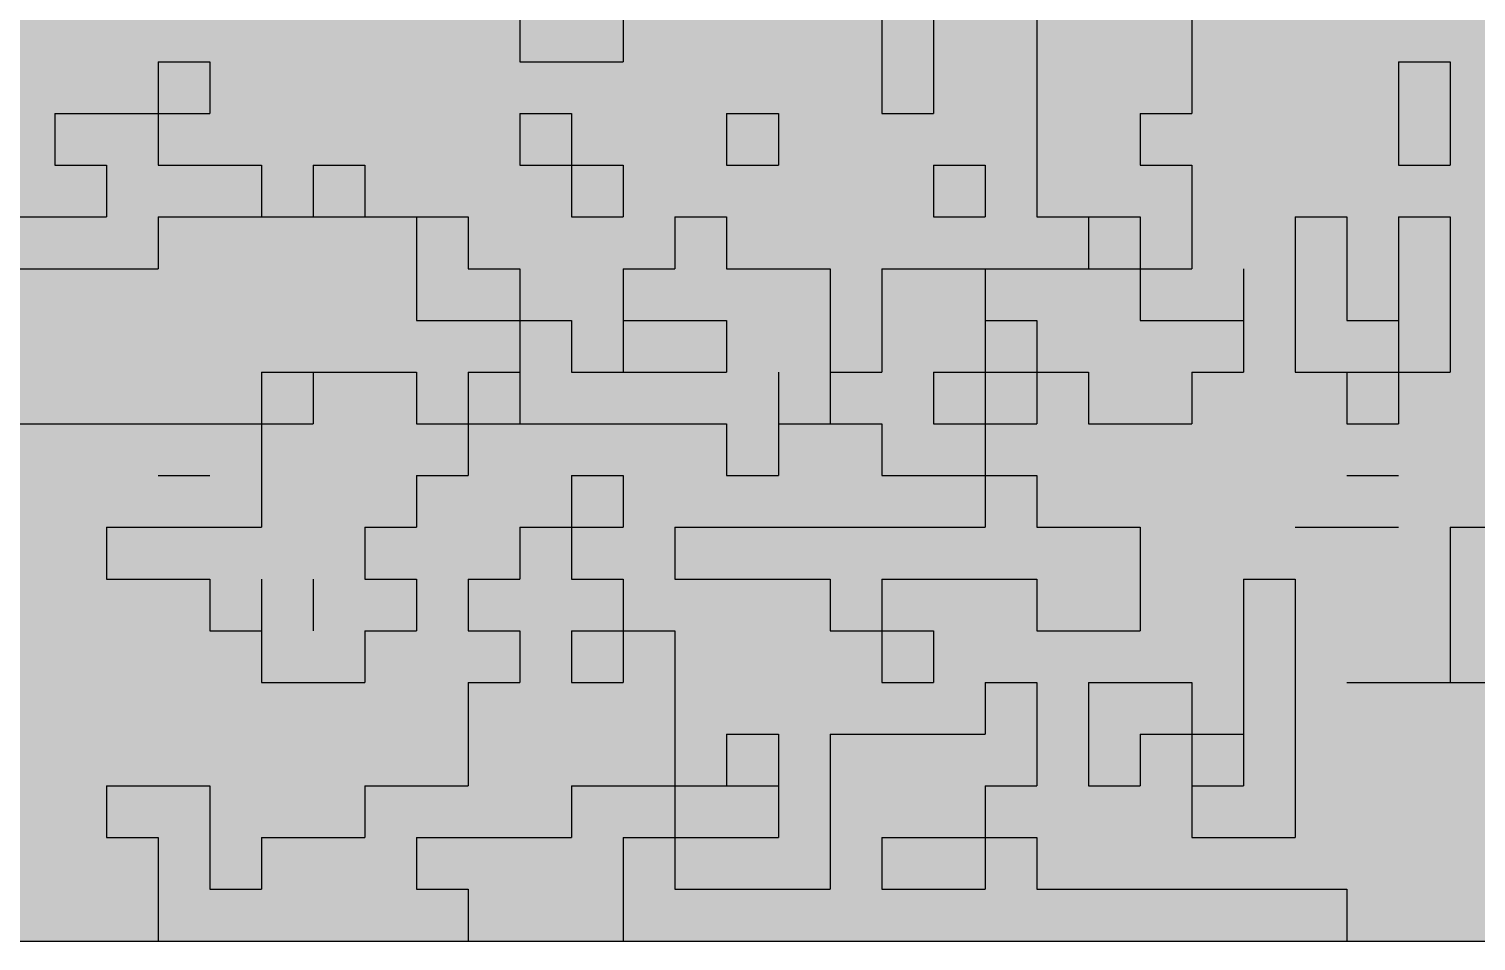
# Model space of a CAD drawing. Extents: x 0 to 100, y 0 to 130.
# Drawn here: x 41.15 to 70.31, y 0 to 18.38 of the extents above; entities that cross this region are included whole.
import ezdxf

# ---------------------------------------------------------------- set-up
doc = ezdxf.new("R2010")
doc.units = 0

msp = doc.modelspace()

# ---------------------------------------------------------------- linework, layer by layer
at = {"layer": '', "color": 0}
for p, q in [((64.583333, 19.802544), (64.583333, 16.675827)), ((51.041667, 18.760305), (51.041667, 17.718066)), ((53.125, 18.760305), (53.125, 17.718066)), ((58.333333, 18.760305), (58.333333, 16.675827)), ((59.375, 18.760305), (59.375, 16.675827)), ((61.458333, 18.760305), (61.458333, 14.591349)), ((43.75, 17.718066), (44.791667, 17.718066)), ((43.75, 17.718066), (43.75, 15.633588)), ((44.791667, 17.718066), (44.791667, 16.675827)), ((51.041667, 17.718066), (53.125, 17.718066)), ((68.75, 17.718066), (69.791667, 17.718066)), ((68.75, 17.718066), (68.75, 15.633588)), ((69.791667, 17.718066), (69.791667, 15.633588)), ((41.666667, 16.675827), (44.791667, 16.675827)), ((41.666667, 16.675827), (41.666667, 15.633588)), ((51.041667, 16.675827), (52.083333, 16.675827)), ((51.041667, 16.675827), (51.041667, 15.633588)), ((52.083333, 16.675827), (52.083333, 14.591349)), ((55.208333, 16.675827), (56.25, 16.675827)), ((55.208333, 16.675827), (55.208333, 15.633588)), ((56.25, 16.675827), (56.25, 15.633588)), ((58.333333, 16.675827), (59.375, 16.675827)), ((63.541667, 16.675827), (64.583333, 16.675827)), ((63.541667, 16.675827), (63.541667, 15.633588)), ((41.666667, 15.633588), (42.708333, 15.633588)), ((42.708333, 15.633588), (42.708333, 14.591349)), ((43.75, 15.633588), (45.833333, 15.633588)), ((45.833333, 15.633588), (45.833333, 14.591349)), ((46.875, 15.633588), (47.916667, 15.633588)), ((46.875, 15.633588), (46.875, 14.591349)), ((47.916667, 15.633588), (47.916667, 14.591349)), ((51.041667, 15.633588), (53.125, 15.633588)), ((53.125, 15.633588), (53.125, 14.591349)), ((55.208333, 15.633588), (56.25, 15.633588)), ((59.375, 15.633588), (60.416667, 15.633588)), ((59.375, 15.633588), (59.375, 14.591349)), ((60.416667, 15.633588), (60.416667, 14.591349)), ((63.541667, 15.633588), (64.583333, 15.633588)), ((64.583333, 15.633588), (64.583333, 13.549109)), ((68.75, 15.633588), (69.791667, 15.633588)), ((37.5, 14.591349), (42.708333, 14.591349)), ((43.75, 14.591349), (50, 14.591349)), ((43.75, 14.591349), (43.75, 13.549109)), ((48.958333, 14.591349), (48.958333, 12.50687)), ((50, 14.591349), (50, 13.549109)), ((52.083333, 14.591349), (53.125, 14.591349)), ((54.166667, 14.591349), (55.208333, 14.591349)), ((54.166667, 14.591349), (54.166667, 13.549109)), ((55.208333, 14.591349), (55.208333, 13.549109)), ((59.375, 14.591349), (60.416667, 14.591349)), ((61.458333, 14.591349), (63.541667, 14.591349)), ((62.5, 14.591349), (62.5, 13.549109)), ((63.541667, 14.591349), (63.541667, 12.50687)), ((66.666667, 14.591349), (67.708333, 14.591349)), ((66.666667, 14.591349), (66.666667, 11.464631)), ((67.708333, 14.591349), (67.708333, 12.50687)), ((68.75, 14.591349), (69.791667, 14.591349)), ((68.75, 14.591349), (68.75, 10.422392)), ((69.791667, 14.591349), (69.791667, 11.464631)), ((40.625, 13.549109), (43.75, 13.549109)), ((50, 13.549109), (51.041667, 13.549109)), ((51.041667, 13.549109), (51.041667, 10.422392)), ((53.125, 13.549109), (54.166667, 13.549109)), ((53.125, 13.549109), (53.125, 11.464631)), ((55.208333, 13.549109), (57.291667, 13.549109)), ((57.291667, 13.549109), (57.291667, 10.422392)), ((58.333333, 13.549109), (64.583333, 13.549109)), ((58.333333, 13.549109), (58.333333, 11.464631)), ((60.416667, 13.549109), (60.416667, 8.337913)), ((65.625, 13.549109), (65.625, 11.464631)), ((48.958333, 12.50687), (52.083333, 12.50687)), ((52.083333, 12.50687), (52.083333, 11.464631)), ((53.125, 12.50687), (55.208333, 12.50687)), ((55.208333, 12.50687), (55.208333, 11.464631)), ((60.416667, 12.50687), (61.458333, 12.50687)), ((61.458333, 12.50687), (61.458333, 10.422392)), ((63.541667, 12.50687), (65.625, 12.50687)), ((67.708333, 12.50687), (68.75, 12.50687)), ((45.833333, 11.464631), (48.958333, 11.464631)), ((45.833333, 11.464631), (45.833333, 8.337913)), ((46.875, 11.464631), (46.875, 10.422392)), ((48.958333, 11.464631), (48.958333, 10.422392)), ((50, 11.464631), (51.041667, 11.464631)), ((50, 11.464631), (50, 9.380153)), ((52.083333, 11.464631), (55.208333, 11.464631)), ((56.25, 11.464631), (56.25, 9.380153)), ((57.291667, 11.464631), (58.333333, 11.464631)), ((59.375, 11.464631), (62.5, 11.464631)), ((59.375, 11.464631), (59.375, 10.422392)), ((62.5, 11.464631), (62.5, 10.422392)), ((64.583333, 11.464631), (65.625, 11.464631)), ((64.583333, 11.464631), (64.583333, 10.422392)), ((66.666667, 11.464631), (69.791667, 11.464631)), ((67.708333, 11.464631), (67.708333, 10.422392)), ((37.5, 10.422392), (46.875, 10.422392)), ((48.958333, 10.422392), (55.208333, 10.422392)), ((55.208333, 10.422392), (55.208333, 9.380153)), ((56.25, 10.422392), (58.333333, 10.422392)), ((58.333333, 10.422392), (58.333333, 9.380153)), ((59.375, 10.422392), (61.458333, 10.422392)), ((62.5, 10.422392), (64.583333, 10.422392)), ((67.708333, 10.422392), (68.75, 10.422392)), ((43.75, 9.380153), (44.791667, 9.380153)), ((48.958333, 9.380153), (50, 9.380153)), ((48.958333, 9.380153), (48.958333, 8.337913)), ((52.083333, 9.380153), (53.125, 9.380153)), ((52.083333, 9.380153), (52.083333, 7.295674)), ((53.125, 9.380153), (53.125, 8.337913)), ((55.208333, 9.380153), (56.25, 9.380153)), ((58.333333, 9.380153), (61.458333, 9.380153)), ((61.458333, 9.380153), (61.458333, 8.337913)), ((67.708333, 9.380153), (68.75, 9.380153)), ((42.708333, 8.337913), (45.833333, 8.337913)), ((42.708333, 8.337913), (42.708333, 7.295674)), ((47.916667, 8.337913), (48.958333, 8.337913)), ((47.916667, 8.337913), (47.916667, 7.295674)), ((51.041667, 8.337913), (53.125, 8.337913)), ((51.041667, 8.337913), (51.041667, 7.295674)), ((54.166667, 8.337913), (60.416667, 8.337913)), ((54.166667, 8.337913), (54.166667, 7.295674)), ((61.458333, 8.337913), (63.541667, 8.337913)), ((63.541667, 8.337913), (63.541667, 6.253435)), ((66.666667, 8.337913), (68.75, 8.337913)), ((69.791667, 8.337913), (70.833333, 8.337913)), ((69.791667, 8.337913), (69.791667, 5.211196)), ((42.708333, 7.295674), (44.791667, 7.295674)), ((44.791667, 7.295674), (44.791667, 6.253435)), ((45.833333, 7.295674), (45.833333, 5.211196)), ((46.875, 7.295674), (46.875, 6.253435)), ((47.916667, 7.295674), (48.958333, 7.295674)), ((48.958333, 7.295674), (48.958333, 6.253435)), ((50, 7.295674), (51.041667, 7.295674)), ((50, 7.295674), (50, 6.253435)), ((52.083333, 7.295674), (53.125, 7.295674)), ((53.125, 7.295674), (53.125, 5.211196)), ((54.166667, 7.295674), (57.291667, 7.295674)), ((57.291667, 7.295674), (57.291667, 6.253435)), ((58.333333, 7.295674), (61.458333, 7.295674)), ((58.333333, 7.295674), (58.333333, 5.211196)), ((61.458333, 7.295674), (61.458333, 6.253435)), ((65.625, 7.295674), (66.666667, 7.295674)), ((65.625, 7.295674), (65.625, 3.126718)), ((66.666667, 7.295674), (66.666667, 2.084478)), ((44.791667, 6.253435), (45.833333, 6.253435)), ((47.916667, 6.253435), (48.958333, 6.253435)), ((47.916667, 6.253435), (47.916667, 5.211196)), ((50, 6.253435), (51.041667, 6.253435)), ((51.041667, 6.253435), (51.041667, 5.211196)), ((52.083333, 6.253435), (54.166667, 6.253435)), ((52.083333, 6.253435), (52.083333, 5.211196)), ((54.166667, 6.253435), (54.166667, 1.042239)), ((57.291667, 6.253435), (59.375, 6.253435)), ((59.375, 6.253435), (59.375, 5.211196)), ((61.458333, 6.253435), (63.541667, 6.253435)), ((45.833333, 5.211196), (47.916667, 5.211196)), ((50, 5.211196), (51.041667, 5.211196)), ((50, 5.211196), (50, 3.126718)), ((52.083333, 5.211196), (53.125, 5.211196)), ((58.333333, 5.211196), (59.375, 5.211196)), ((60.416667, 5.211196), (61.458333, 5.211196)), ((60.416667, 5.211196), (60.416667, 4.168957)), ((61.458333, 5.211196), (61.458333, 3.126718)), ((62.5, 5.211196), (64.583333, 5.211196)), ((62.5, 5.211196), (62.5, 3.126718)), ((64.583333, 5.211196), (64.583333, 2.084478)), ((67.708333, 5.211196), (71.875, 5.211196)), ((55.208333, 4.168957), (56.25, 4.168957)), ((55.208333, 4.168957), (55.208333, 3.126718)), ((56.25, 4.168957), (56.25, 2.084478)), ((57.291667, 4.168957), (60.416667, 4.168957)), ((57.291667, 4.168957), (57.291667, 1.042239)), ((63.541667, 4.168957), (65.625, 4.168957)), ((63.541667, 4.168957), (63.541667, 3.126718)), ((42.708333, 3.126718), (44.791667, 3.126718)), ((42.708333, 3.126718), (42.708333, 2.084478)), ((44.791667, 3.126718), (44.791667, 1.042239)), ((47.916667, 3.126718), (50, 3.126718)), ((47.916667, 3.126718), (47.916667, 2.084478)), ((52.083333, 3.126718), (56.25, 3.126718)), ((52.083333, 3.126718), (52.083333, 2.084478)), ((60.416667, 3.126718), (61.458333, 3.126718)), ((60.416667, 3.126718), (60.416667, 1.042239)), ((62.5, 3.126718), (63.541667, 3.126718)), ((64.583333, 3.126718), (65.625, 3.126718)), ((42.708333, 2.084478), (43.75, 2.084478)), ((43.75, 2.084478), (43.75, 0)), ((45.833333, 2.084478), (47.916667, 2.084478)), ((45.833333, 2.084478), (45.833333, 1.042239)), ((48.958333, 2.084478), (52.083333, 2.084478)), ((48.958333, 2.084478), (48.958333, 1.042239)), ((53.125, 2.084478), (56.25, 2.084478)), ((53.125, 2.084478), (53.125, 0)), ((58.333333, 2.084478), (61.458333, 2.084478)), ((58.333333, 2.084478), (58.333333, 1.042239)), ((61.458333, 2.084478), (61.458333, 1.042239)), ((64.583333, 2.084478), (66.666667, 2.084478)), ((44.791667, 1.042239), (45.833333, 1.042239)), ((48.958333, 1.042239), (50, 1.042239)), ((50, 1.042239), (50, 0)), ((54.166667, 1.042239), (57.291667, 1.042239)), ((58.333333, 1.042239), (60.416667, 1.042239)), ((61.458333, 1.042239), (67.708333, 1.042239)), ((67.708333, 1.042239), (67.708333, 0)), ((0, 0), (100, 0))]:
    msp.add_line(p, q, dxfattribs=at)
for points in [[(40.625, 14.591349), (41.666667, 14.591349), (40.625, 23.971501), (41.666667, 23.971501)], [(67.708333, 12.50687), (68.75, 12.50687), (67.708333, 21.887023), (68.75, 21.887023)], [(66.666667, 14.591349), (67.708333, 14.591349), (66.666667, 20.844784), (67.708333, 20.844784)], [(69.791667, 15.633588), (70.833333, 15.633588), (69.791667, 20.844784), (70.833333, 20.844784)], [(47.916667, 17.718066), (48.958333, 17.718066), (47.916667, 19.802544), (48.958333, 19.802544)], [(56.25, 16.675827), (57.291667, 16.675827), (56.25, 19.802544), (57.291667, 19.802544)], [(41.666667, 17.718066), (47.916667, 17.718066), (41.666667, 18.760305), (47.916667, 18.760305)], [(48.958333, 17.718066), (51.041667, 17.718066), (48.958333, 18.760305), (51.041667, 18.760305)], [(51.041667, 17.718066), (53.125, 17.718066), (51.041667, 18.760305), (53.125, 18.760305)], [(53.125, 17.718066), (56.25, 17.718066), (53.125, 18.760305), (56.25, 18.760305)], [(57.291667, 16.675827), (58.333333, 16.675827), (57.291667, 18.760305), (58.333333, 18.760305)], [(58.333333, 16.675827), (59.375, 16.675827), (58.333333, 18.760305), (59.375, 18.760305)], [(59.375, 17.718066), (61.458333, 17.718066), (59.375, 18.760305), (61.458333, 18.760305)], [(61.458333, 14.591349), (62.5, 14.591349), (61.458333, 18.760305), (62.5, 18.760305)], [(62.5, 16.675827), (63.541667, 16.675827), (62.5, 18.760305), (63.541667, 18.760305)], [(63.541667, 16.675827), (64.583333, 16.675827), (63.541667, 18.760305), (64.583333, 18.760305)], [(64.583333, 16.675827), (65.625, 16.675827), (64.583333, 18.760305), (65.625, 18.760305)], [(65.625, 13.549109), (66.666667, 13.549109), (65.625, 18.760305), (66.666667, 18.760305)], [(68.75, 17.718066), (69.791667, 17.718066), (68.75, 18.760305), (69.791667, 18.760305)], [(41.666667, 16.675827), (42.708333, 16.675827), (41.666667, 17.718066), (42.708333, 17.718066)], [(42.708333, 16.675827), (43.75, 16.675827), (42.708333, 17.718066), (43.75, 17.718066)], [(43.75, 16.675827), (44.791667, 16.675827), (43.75, 17.718066), (44.791667, 17.718066)], [(44.791667, 16.675827), (50, 16.675827), (44.791667, 17.718066), (50, 17.718066)], [(50, 16.675827), (56.25, 16.675827), (50, 17.718066), (56.25, 17.718066)], [(59.375, 16.675827), (60.416667, 16.675827), (59.375, 17.718066), (60.416667, 17.718066)], [(60.416667, 13.549109), (61.458333, 13.549109), (60.416667, 17.718066), (61.458333, 17.718066)], [(68.75, 15.633588), (69.791667, 15.633588), (68.75, 17.718066), (69.791667, 17.718066)], [(41.666667, 15.633588), (42.708333, 15.633588), (41.666667, 16.675827), (42.708333, 16.675827)], [(42.708333, 15.633588), (43.75, 15.633588), (42.708333, 16.675827), (43.75, 16.675827)], [(43.75, 15.633588), (45.833333, 15.633588), (43.75, 16.675827), (45.833333, 16.675827)], [(45.833333, 15.633588), (47.916667, 15.633588), (45.833333, 16.675827), (47.916667, 16.675827)], [(47.916667, 15.633588), (50, 15.633588), (47.916667, 16.675827), (50, 16.675827)], [(50, 14.591349), (51.041667, 14.591349), (50, 16.675827), (51.041667, 16.675827)], [(51.041667, 15.633588), (52.083333, 15.633588), (51.041667, 16.675827), (52.083333, 16.675827)], [(52.083333, 15.633588), (53.125, 15.633588), (52.083333, 16.675827), (53.125, 16.675827)], [(53.125, 15.633588), (55.208333, 15.633588), (53.125, 16.675827), (55.208333, 16.675827)], [(55.208333, 15.633588), (56.25, 15.633588), (55.208333, 16.675827), (56.25, 16.675827)], [(56.25, 15.633588), (60.416667, 15.633588), (56.25, 16.675827), (60.416667, 16.675827)], [(62.5, 14.591349), (63.541667, 14.591349), (62.5, 16.675827), (63.541667, 16.675827)], [(63.541667, 15.633588), (64.583333, 15.633588), (63.541667, 16.675827), (64.583333, 16.675827)], [(64.583333, 15.633588), (65.625, 15.633588), (64.583333, 16.675827), (65.625, 16.675827)], [(41.666667, 14.591349), (42.708333, 14.591349), (41.666667, 15.633588), (42.708333, 15.633588)], [(42.708333, 13.549109), (43.75, 13.549109), (42.708333, 15.633588), (43.75, 15.633588)], [(43.75, 14.591349), (44.791667, 14.591349), (43.75, 15.633588), (44.791667, 15.633588)], [(44.791667, 14.591349), (45.833333, 14.591349), (44.791667, 15.633588), (45.833333, 15.633588)], [(45.833333, 14.591349), (46.875, 14.591349), (45.833333, 15.633588), (46.875, 15.633588)], [(46.875, 14.591349), (47.916667, 14.591349), (46.875, 15.633588), (47.916667, 15.633588)], [(47.916667, 14.591349), (50, 14.591349), (47.916667, 15.633588), (50, 15.633588)], [(51.041667, 14.591349), (52.083333, 14.591349), (51.041667, 15.633588), (52.083333, 15.633588)], [(52.083333, 14.591349), (53.125, 14.591349), (52.083333, 15.633588), (53.125, 15.633588)], [(53.125, 14.591349), (54.166667, 14.591349), (53.125, 15.633588), (54.166667, 15.633588)], [(54.166667, 14.591349), (56.25, 14.591349), (54.166667, 15.633588), (56.25, 15.633588)], [(56.25, 13.549109), (57.291667, 13.549109), (56.25, 15.633588), (57.291667, 15.633588)], [(57.291667, 13.549109), (59.375, 13.549109), (57.291667, 15.633588), (59.375, 15.633588)], [(59.375, 14.591349), (60.416667, 14.591349), (59.375, 15.633588), (60.416667, 15.633588)], [(63.541667, 13.549109), (64.583333, 13.549109), (63.541667, 15.633588), (64.583333, 15.633588)], [(64.583333, 12.50687), (65.625, 12.50687), (64.583333, 15.633588), (65.625, 15.633588)], [(68.75, 14.591349), (69.791667, 14.591349), (68.75, 15.633588), (69.791667, 15.633588)], [(69.791667, 14.591349), (70.833333, 14.591349), (69.791667, 15.633588), (70.833333, 15.633588)], [(40.625, 13.549109), (41.666667, 13.549109), (40.625, 14.591349), (41.666667, 14.591349)], [(41.666667, 13.549109), (42.708333, 13.549109), (41.666667, 14.591349), (42.708333, 14.591349)], [(43.75, 11.464631), (48.958333, 11.464631), (43.75, 14.591349), (48.958333, 14.591349)], [(48.958333, 13.549109), (50, 13.549109), (48.958333, 14.591349), (50, 14.591349)], [(50, 13.549109), (51.041667, 13.549109), (50, 14.591349), (51.041667, 14.591349)], [(51.041667, 12.50687), (53.125, 12.50687), (51.041667, 14.591349), (53.125, 14.591349)], [(53.125, 13.549109), (54.166667, 13.549109), (53.125, 14.591349), (54.166667, 14.591349)], [(54.166667, 13.549109), (55.208333, 13.549109), (54.166667, 14.591349), (55.208333, 14.591349)], [(55.208333, 13.549109), (56.25, 13.549109), (55.208333, 14.591349), (56.25, 14.591349)], [(59.375, 13.549109), (60.416667, 13.549109), (59.375, 14.591349), (60.416667, 14.591349)], [(61.458333, 13.549109), (62.5, 13.549109), (61.458333, 14.591349), (62.5, 14.591349)], [(62.5, 13.549109), (63.541667, 13.549109), (62.5, 14.591349), (63.541667, 14.591349)], [(66.666667, 12.50687), (67.708333, 12.50687), (66.666667, 14.591349), (67.708333, 14.591349)], [(68.75, 11.464631), (69.791667, 11.464631), (68.75, 14.591349), (69.791667, 14.591349)], [(69.791667, 13.549109), (70.833333, 13.549109), (69.791667, 14.591349), (70.833333, 14.591349)], [(37.5, 11.464631), (43.75, 11.464631), (37.5, 13.549109), (43.75, 13.549109)], [(48.958333, 12.50687), (50, 12.50687), (48.958333, 13.549109), (50, 13.549109)], [(50, 12.50687), (51.041667, 12.50687), (50, 13.549109), (51.041667, 13.549109)], [(53.125, 12.50687), (54.166667, 12.50687), (53.125, 13.549109), (54.166667, 13.549109)], [(54.166667, 12.50687), (55.208333, 12.50687), (54.166667, 13.549109), (55.208333, 13.549109)], [(55.208333, 12.50687), (57.291667, 12.50687), (55.208333, 13.549109), (57.291667, 13.549109)], [(57.291667, 11.464631), (58.333333, 11.464631), (57.291667, 13.549109), (58.333333, 13.549109)], [(58.333333, 11.464631), (59.375, 11.464631), (58.333333, 13.549109), (59.375, 13.549109)], [(59.375, 11.464631), (60.416667, 11.464631), (59.375, 13.549109), (60.416667, 13.549109)], [(60.416667, 12.50687), (61.458333, 12.50687), (60.416667, 13.549109), (61.458333, 13.549109)], [(61.458333, 12.50687), (62.5, 12.50687), (61.458333, 13.549109), (62.5, 13.549109)], [(62.5, 11.464631), (63.541667, 11.464631), (62.5, 13.549109), (63.541667, 13.549109)], [(63.541667, 12.50687), (64.583333, 12.50687), (63.541667, 13.549109), (64.583333, 13.549109)], [(65.625, 12.50687), (66.666667, 12.50687), (65.625, 13.549109), (66.666667, 13.549109)], [(69.791667, 8.337913), (70.833333, 8.337913), (69.791667, 13.549109), (70.833333, 13.549109)], [(48.958333, 10.422392), (50, 10.422392), (48.958333, 12.50687), (50, 12.50687)], [(50, 11.464631), (51.041667, 11.464631), (50, 12.50687), (51.041667, 12.50687)], [(51.041667, 10.422392), (52.083333, 10.422392), (51.041667, 12.50687), (52.083333, 12.50687)], [(52.083333, 11.464631), (53.125, 11.464631), (52.083333, 12.50687), (53.125, 12.50687)], [(53.125, 11.464631), (55.208333, 11.464631), (53.125, 12.50687), (55.208333, 12.50687)], [(55.208333, 9.380153), (56.25, 9.380153), (55.208333, 12.50687), (56.25, 12.50687)], [(56.25, 11.464631), (57.291667, 11.464631), (56.25, 12.50687), (57.291667, 12.50687)], [(60.416667, 11.464631), (61.458333, 11.464631), (60.416667, 12.50687), (61.458333, 12.50687)], [(61.458333, 11.464631), (62.5, 11.464631), (61.458333, 12.50687), (62.5, 12.50687)], [(63.541667, 11.464631), (65.625, 11.464631), (63.541667, 12.50687), (65.625, 12.50687)], [(65.625, 11.464631), (66.666667, 11.464631), (65.625, 12.50687), (66.666667, 12.50687)], [(66.666667, 11.464631), (67.708333, 11.464631), (66.666667, 12.50687), (67.708333, 12.50687)], [(67.708333, 11.464631), (68.75, 11.464631), (67.708333, 12.50687), (68.75, 12.50687)], [(40.625, 10.422392), (42.708333, 10.422392), (40.625, 11.464631), (42.708333, 11.464631)], [(42.708333, 10.422392), (45.833333, 10.422392), (42.708333, 11.464631), (45.833333, 11.464631)], [(45.833333, 10.422392), (46.875, 10.422392), (45.833333, 11.464631), (46.875, 11.464631)], [(46.875, 8.337913), (48.958333, 8.337913), (46.875, 11.464631), (48.958333, 11.464631)], [(50, 10.422392), (51.041667, 10.422392), (50, 11.464631), (51.041667, 11.464631)], [(52.083333, 10.422392), (53.125, 10.422392), (52.083333, 11.464631), (53.125, 11.464631)], [(53.125, 10.422392), (55.208333, 10.422392), (53.125, 11.464631), (55.208333, 11.464631)], [(56.25, 10.422392), (57.291667, 10.422392), (56.25, 11.464631), (57.291667, 11.464631)], [(57.291667, 10.422392), (59.375, 10.422392), (57.291667, 11.464631), (59.375, 11.464631)], [(59.375, 10.422392), (60.416667, 10.422392), (59.375, 11.464631), (60.416667, 11.464631)], [(60.416667, 10.422392), (61.458333, 10.422392), (60.416667, 11.464631), (61.458333, 11.464631)], [(61.458333, 8.337913), (62.5, 8.337913), (61.458333, 11.464631), (62.5, 11.464631)], [(62.5, 10.422392), (63.541667, 10.422392), (62.5, 11.464631), (63.541667, 11.464631)], [(63.541667, 10.422392), (64.583333, 10.422392), (63.541667, 11.464631), (64.583333, 11.464631)], [(64.583333, 10.422392), (67.708333, 10.422392), (64.583333, 11.464631), (67.708333, 11.464631)], [(67.708333, 10.422392), (68.75, 10.422392), (67.708333, 11.464631), (68.75, 11.464631)], [(68.75, 7.295674), (69.791667, 7.295674), (68.75, 11.464631), (69.791667, 11.464631)], [(40.625, 9.380153), (41.666667, 9.380153), (40.625, 10.422392), (41.666667, 10.422392)], [(41.666667, 8.337913), (43.75, 8.337913), (41.666667, 10.422392), (43.75, 10.422392)], [(43.75, 9.380153), (44.791667, 9.380153), (43.75, 10.422392), (44.791667, 10.422392)], [(44.791667, 9.380153), (45.833333, 9.380153), (44.791667, 10.422392), (45.833333, 10.422392)], [(45.833333, 8.337913), (46.875, 8.337913), (45.833333, 10.422392), (46.875, 10.422392)], [(48.958333, 9.380153), (50, 9.380153), (48.958333, 10.422392), (50, 10.422392)], [(50, 9.380153), (51.041667, 9.380153), (50, 10.422392), (51.041667, 10.422392)], [(51.041667, 9.380153), (55.208333, 9.380153), (51.041667, 10.422392), (55.208333, 10.422392)], [(56.25, 9.380153), (58.333333, 9.380153), (56.25, 10.422392), (58.333333, 10.422392)], [(58.333333, 9.380153), (60.416667, 9.380153), (58.333333, 10.422392), (60.416667, 10.422392)], [(60.416667, 9.380153), (61.458333, 9.380153), (60.416667, 10.422392), (61.458333, 10.422392)], [(62.5, 9.380153), (63.541667, 9.380153), (62.5, 10.422392), (63.541667, 10.422392)], [(63.541667, 9.380153), (67.708333, 9.380153), (63.541667, 10.422392), (67.708333, 10.422392)], [(67.708333, 9.380153), (68.75, 9.380153), (67.708333, 10.422392), (68.75, 10.422392)], [(39.583333, 7.295674), (41.666667, 7.295674), (39.583333, 9.380153), (41.666667, 9.380153)], [(43.75, 8.337913), (45.833333, 8.337913), (43.75, 9.380153), (45.833333, 9.380153)], [(48.958333, 7.295674), (51.041667, 7.295674), (48.958333, 9.380153), (51.041667, 9.380153)], [(51.041667, 8.337913), (52.083333, 8.337913), (51.041667, 9.380153), (52.083333, 9.380153)], [(52.083333, 8.337913), (53.125, 8.337913), (52.083333, 9.380153), (53.125, 9.380153)], [(53.125, 8.337913), (57.291667, 8.337913), (53.125, 9.380153), (57.291667, 9.380153)], [(57.291667, 8.337913), (60.416667, 8.337913), (57.291667, 9.380153), (60.416667, 9.380153)], [(60.416667, 7.295674), (61.458333, 7.295674), (60.416667, 9.380153), (61.458333, 9.380153)], [(62.5, 8.337913), (66.666667, 8.337913), (62.5, 9.380153), (66.666667, 9.380153)], [(66.666667, 8.337913), (68.75, 8.337913), (66.666667, 9.380153), (68.75, 9.380153)], [(41.666667, 6.253435), (42.708333, 6.253435), (41.666667, 8.337913), (42.708333, 8.337913)], [(42.708333, 7.295674), (44.791667, 7.295674), (42.708333, 8.337913), (44.791667, 8.337913)], [(44.791667, 7.295674), (47.916667, 7.295674), (44.791667, 8.337913), (47.916667, 8.337913)], [(47.916667, 7.295674), (48.958333, 7.295674), (47.916667, 8.337913), (48.958333, 8.337913)], [(51.041667, 5.211196), (52.083333, 5.211196), (51.041667, 8.337913), (52.083333, 8.337913)], [(52.083333, 7.295674), (54.166667, 7.295674), (52.083333, 8.337913), (54.166667, 8.337913)], [(54.166667, 7.295674), (60.416667, 7.295674), (54.166667, 8.337913), (60.416667, 8.337913)], [(61.458333, 7.295674), (63.541667, 7.295674), (61.458333, 8.337913), (63.541667, 8.337913)], [(63.541667, 7.295674), (68.75, 7.295674), (63.541667, 8.337913), (68.75, 8.337913)], [(69.791667, 6.253435), (70.833333, 6.253435), (69.791667, 8.337913), (70.833333, 8.337913)], [(40.625, 5.211196), (41.666667, 5.211196), (40.625, 7.295674), (41.666667, 7.295674)], [(42.708333, 4.168957), (44.791667, 4.168957), (42.708333, 7.295674), (44.791667, 7.295674)], [(44.791667, 6.253435), (45.833333, 6.253435), (44.791667, 7.295674), (45.833333, 7.295674)], [(45.833333, 6.253435), (46.875, 6.253435), (45.833333, 7.295674), (46.875, 7.295674)], [(46.875, 6.253435), (48.958333, 6.253435), (46.875, 7.295674), (48.958333, 7.295674)], [(48.958333, 5.211196), (50, 5.211196), (48.958333, 7.295674), (50, 7.295674)], [(50, 6.253435), (51.041667, 6.253435), (50, 7.295674), (51.041667, 7.295674)], [(52.083333, 6.253435), (53.125, 6.253435), (52.083333, 7.295674), (53.125, 7.295674)], [(53.125, 6.253435), (57.291667, 6.253435), (53.125, 7.295674), (57.291667, 7.295674)], [(57.291667, 6.253435), (58.333333, 6.253435), (57.291667, 7.295674), (58.333333, 7.295674)], [(58.333333, 6.253435), (61.458333, 6.253435), (58.333333, 7.295674), (61.458333, 7.295674)], [(61.458333, 6.253435), (62.5, 6.253435), (61.458333, 7.295674), (62.5, 7.295674)], [(62.5, 6.253435), (63.541667, 6.253435), (62.5, 7.295674), (63.541667, 7.295674)], [(63.541667, 5.211196), (65.625, 5.211196), (63.541667, 7.295674), (65.625, 7.295674)], [(65.625, 2.084478), (66.666667, 2.084478), (65.625, 7.295674), (66.666667, 7.295674)], [(66.666667, 6.253435), (69.791667, 6.253435), (66.666667, 7.295674), (69.791667, 7.295674)], [(41.666667, 5.211196), (42.708333, 5.211196), (41.666667, 6.253435), (42.708333, 6.253435)], [(44.791667, 5.211196), (45.833333, 5.211196), (44.791667, 6.253435), (45.833333, 6.253435)], [(45.833333, 5.211196), (46.875, 5.211196), (45.833333, 6.253435), (46.875, 6.253435)], [(46.875, 5.211196), (47.916667, 5.211196), (46.875, 6.253435), (47.916667, 6.253435)], [(47.916667, 4.168957), (48.958333, 4.168957), (47.916667, 6.253435), (48.958333, 6.253435)], [(50, 5.211196), (51.041667, 5.211196), (50, 6.253435), (51.041667, 6.253435)], [(52.083333, 5.211196), (53.125, 5.211196), (52.083333, 6.253435), (53.125, 6.253435)], [(53.125, 3.126718), (54.166667, 3.126718), (53.125, 6.253435), (54.166667, 6.253435)], [(54.166667, 5.211196), (58.333333, 5.211196), (54.166667, 6.253435), (58.333333, 6.253435)], [(58.333333, 5.211196), (59.375, 5.211196), (58.333333, 6.253435), (59.375, 6.253435)], [(59.375, 4.168957), (60.416667, 4.168957), (59.375, 6.253435), (60.416667, 6.253435)], [(60.416667, 5.211196), (62.5, 5.211196), (60.416667, 6.253435), (62.5, 6.253435)], [(62.5, 5.211196), (63.541667, 5.211196), (62.5, 6.253435), (63.541667, 6.253435)], [(66.666667, 4.168957), (67.708333, 4.168957), (66.666667, 6.253435), (67.708333, 6.253435)], [(67.708333, 5.211196), (69.791667, 5.211196), (67.708333, 6.253435), (69.791667, 6.253435)], [(69.791667, 5.211196), (70.833333, 5.211196), (69.791667, 6.253435), (70.833333, 6.253435)], [(40.625, 2.084478), (41.666667, 2.084478), (40.625, 5.211196), (41.666667, 5.211196)], [(41.666667, 3.126718), (42.708333, 3.126718), (41.666667, 5.211196), (42.708333, 5.211196)], [(44.791667, 3.126718), (46.875, 3.126718), (44.791667, 5.211196), (46.875, 5.211196)], [(46.875, 4.168957), (47.916667, 4.168957), (46.875, 5.211196), (47.916667, 5.211196)], [(48.958333, 3.126718), (50, 3.126718), (48.958333, 5.211196), (50, 5.211196)], [(50, 2.084478), (51.041667, 2.084478), (50, 5.211196), (51.041667, 5.211196)], [(51.041667, 3.126718), (52.083333, 3.126718), (51.041667, 5.211196), (52.083333, 5.211196)], [(52.083333, 3.126718), (53.125, 3.126718), (52.083333, 5.211196), (53.125, 5.211196)], [(54.166667, 3.126718), (55.208333, 3.126718), (54.166667, 5.211196), (55.208333, 5.211196)], [(55.208333, 4.168957), (59.375, 4.168957), (55.208333, 5.211196), (59.375, 5.211196)], [(60.416667, 3.126718), (61.458333, 3.126718), (60.416667, 5.211196), (61.458333, 5.211196)], [(61.458333, 3.126718), (62.5, 3.126718), (61.458333, 5.211196), (62.5, 5.211196)], [(62.5, 4.168957), (64.583333, 4.168957), (62.5, 5.211196), (64.583333, 5.211196)], [(64.583333, 4.168957), (65.625, 4.168957), (64.583333, 5.211196), (65.625, 5.211196)], [(67.708333, 4.168957), (69.791667, 4.168957), (67.708333, 5.211196), (69.791667, 5.211196)], [(69.791667, 3.126718), (70.833333, 3.126718), (69.791667, 5.211196), (70.833333, 5.211196)], [(42.708333, 3.126718), (43.75, 3.126718), (42.708333, 4.168957), (43.75, 4.168957)], [(43.75, 3.126718), (44.791667, 3.126718), (43.75, 4.168957), (44.791667, 4.168957)], [(46.875, 3.126718), (47.916667, 3.126718), (46.875, 4.168957), (47.916667, 4.168957)], [(47.916667, 3.126718), (48.958333, 3.126718), (47.916667, 4.168957), (48.958333, 4.168957)], [(55.208333, 3.126718), (56.25, 3.126718), (55.208333, 4.168957), (56.25, 4.168957)], [(56.25, 1.042239), (57.291667, 1.042239), (56.25, 4.168957), (57.291667, 4.168957)], [(57.291667, 0), (58.333333, 0), (57.291667, 4.168957), (58.333333, 4.168957)], [(58.333333, 3.126718), (59.375, 3.126718), (58.333333, 4.168957), (59.375, 4.168957)], [(59.375, 2.084478), (60.416667, 2.084478), (59.375, 4.168957), (60.416667, 4.168957)], [(62.5, 3.126718), (63.541667, 3.126718), (62.5, 4.168957), (63.541667, 4.168957)], [(63.541667, 1.042239), (64.583333, 1.042239), (63.541667, 4.168957), (64.583333, 4.168957)], [(64.583333, 3.126718), (65.625, 3.126718), (64.583333, 4.168957), (65.625, 4.168957)], [(66.666667, 2.084478), (67.708333, 2.084478), (66.666667, 4.168957), (67.708333, 4.168957)], [(67.708333, 3.126718), (69.791667, 3.126718), (67.708333, 4.168957), (69.791667, 4.168957)], [(41.666667, 2.084478), (42.708333, 2.084478), (41.666667, 3.126718), (42.708333, 3.126718)], [(42.708333, 2.084478), (44.791667, 2.084478), (42.708333, 3.126718), (44.791667, 3.126718)], [(44.791667, 2.084478), (47.916667, 2.084478), (44.791667, 3.126718), (47.916667, 3.126718)], [(47.916667, 2.084478), (50, 2.084478), (47.916667, 3.126718), (50, 3.126718)], [(51.041667, 2.084478), (52.083333, 2.084478), (51.041667, 3.126718), (52.083333, 3.126718)], [(52.083333, 2.084478), (54.166667, 2.084478), (52.083333, 3.126718), (54.166667, 3.126718)], [(54.166667, 2.084478), (55.208333, 2.084478), (54.166667, 3.126718), (55.208333, 3.126718)], [(55.208333, 2.084478), (56.25, 2.084478), (55.208333, 3.126718), (56.25, 3.126718)], [(58.333333, 2.084478), (59.375, 2.084478), (58.333333, 3.126718), (59.375, 3.126718)], [(60.416667, 2.084478), (62.5, 2.084478), (60.416667, 3.126718), (62.5, 3.126718)], [(62.5, 1.042239), (63.541667, 1.042239), (62.5, 3.126718), (63.541667, 3.126718)], [(64.583333, 2.084478), (65.625, 2.084478), (64.583333, 3.126718), (65.625, 3.126718)], [(67.708333, 2.084478), (70.833333, 2.084478), (67.708333, 3.126718), (70.833333, 3.126718)], [(40.625, 1.042239), (43.75, 1.042239), (40.625, 2.084478), (43.75, 2.084478)], [(43.75, 1.042239), (44.791667, 1.042239), (43.75, 2.084478), (44.791667, 2.084478)], [(44.791667, 1.042239), (45.833333, 1.042239), (44.791667, 2.084478), (45.833333, 2.084478)], [(45.833333, 0), (47.916667, 0), (45.833333, 2.084478), (47.916667, 2.084478)], [(47.916667, 0), (48.958333, 0), (47.916667, 2.084478), (48.958333, 2.084478)], [(48.958333, 1.042239), (50, 1.042239), (48.958333, 2.084478), (50, 2.084478)], [(50, 0), (53.125, 0), (50, 2.084478), (53.125, 2.084478)], [(53.125, 0), (54.166667, 0), (53.125, 2.084478), (54.166667, 2.084478)], [(54.166667, 1.042239), (56.25, 1.042239), (54.166667, 2.084478), (56.25, 2.084478)], [(58.333333, 1.042239), (60.416667, 1.042239), (58.333333, 2.084478), (60.416667, 2.084478)], [(60.416667, 0), (61.458333, 0), (60.416667, 2.084478), (61.458333, 2.084478)], [(61.458333, 1.042239), (62.5, 1.042239), (61.458333, 2.084478), (62.5, 2.084478)], [(64.583333, 1.042239), (66.666667, 1.042239), (64.583333, 2.084478), (66.666667, 2.084478)], [(66.666667, 1.042239), (70.833333, 1.042239), (66.666667, 2.084478), (70.833333, 2.084478)], [(40.625, 0), (43.75, 0), (40.625, 1.042239), (43.75, 1.042239)], [(43.75, 0), (44.791667, 0), (43.75, 1.042239), (44.791667, 1.042239)], [(44.791667, 0), (45.833333, 0), (44.791667, 1.042239), (45.833333, 1.042239)], [(48.958333, 0), (50, 0), (48.958333, 1.042239), (50, 1.042239)], [(54.166667, 0), (57.291667, 0), (54.166667, 1.042239), (57.291667, 1.042239)], [(58.333333, 0), (60.416667, 0), (58.333333, 1.042239), (60.416667, 1.042239)], [(61.458333, 0), (67.708333, 0), (61.458333, 1.042239), (67.708333, 1.042239)], [(67.708333, 0), (69.791667, 0), (67.708333, 1.042239), (69.791667, 1.042239)], [(69.791667, 0), (70.833333, 0), (69.791667, 1.042239), (70.833333, 1.042239)]]:
    msp.add_solid(points, dxfattribs=at)

doc.saveas('drawing.dxf')
